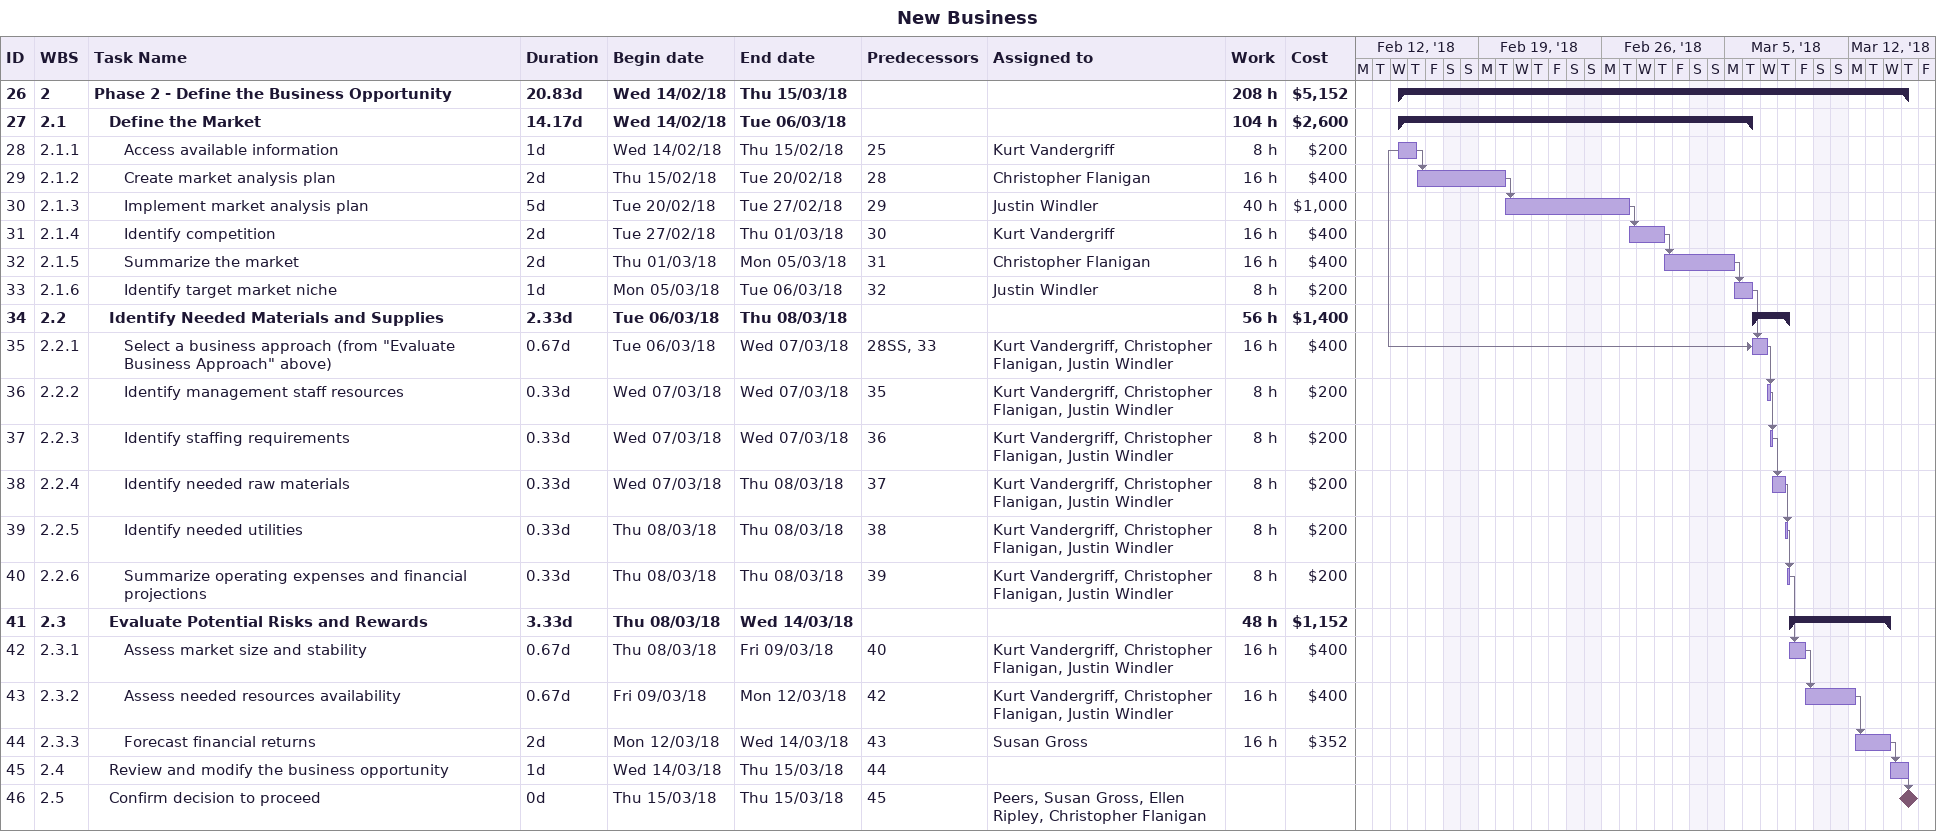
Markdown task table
New Business

| ID | WBS | Task | Duration | Start | Finish | Predecessors | Resources | Work (h) | Cost ($) |
|---|---|---|---|---|---|---|---|---|---|
| 26 | 2 | **Phase 2 - Define the Business Opportunity** | 20.83d | 2018-02-14 | 2018-03-15 |  |  | 208 | 5152 |
| 27 | 2.1 | **Define the Market** | 14.17d | 2018-02-14 | 2018-03-06 |  |  | 104 | 2600 |
| 28 | 2.1.1 | Access available information | 1d | 2018-02-14 | 2018-02-15 | 25 | Kurt Vandergriff | 8 | 200 |
| 29 | 2.1.2 | Create market analysis plan | 2d | 2018-02-15 | 2018-02-20 | 28 | Christopher Flanigan | 16 | 400 |
| 30 | 2.1.3 | Implement market analysis plan | 5d | 2018-02-20 | 2018-02-27 | 29 | Justin Windler | 40 | 1000 |
| 31 | 2.1.4 | Identify competition | 2d | 2018-02-27 | 2018-03-01 | 30 | Kurt Vandergriff | 16 | 400 |
| 32 | 2.1.5 | Summarize the market | 2d | 2018-03-01 | 2018-03-05 | 31 | Christopher Flanigan | 16 | 400 |
| 33 | 2.1.6 | Identify target market niche | 1d | 2018-03-05 | 2018-03-06 | 32 | Justin Windler | 8 | 200 |
| 34 | 2.2 | **Identify Needed Materials and Supplies** | 2.33d | 2018-03-06 | 2018-03-08 |  |  | 56 | 1400 |
| 35 | 2.2.1 | Select a business approach (from "Evaluate Business Approach" above) | 0.67d | 2018-03-06 | 2018-03-07 | 28SS, 33 | Kurt Vandergriff, Christopher Flanigan, Justin Windler | 16 | 400 |
| 36 | 2.2.2 | Identify management staff resources | 0.33d | 2018-03-07 | 2018-03-07 | 35 | Kurt Vandergriff, Christopher Flanigan, Justin Windler | 8 | 200 |
| 37 | 2.2.3 | Identify staffing requirements | 0.33d | 2018-03-07 | 2018-03-07 | 36 | Kurt Vandergriff, Christopher Flanigan, Justin Windler | 8 | 200 |
| 38 | 2.2.4 | Identify needed raw materials | 0.33d | 2018-03-07 | 2018-03-08 | 37 | Kurt Vandergriff, Christopher Flanigan, Justin Windler | 8 | 200 |
| 39 | 2.2.5 | Identify needed utilities | 0.33d | 2018-03-08 | 2018-03-08 | 38 | Kurt Vandergriff, Christopher Flanigan, Justin Windler | 8 | 200 |
| 40 | 2.2.6 | Summarize operating expenses and financial projections | 0.33d | 2018-03-08 | 2018-03-08 | 39 | Kurt Vandergriff, Christopher Flanigan, Justin Windler | 8 | 200 |
| 41 | 2.3 | **Evaluate Potential Risks and Rewards** | 3.33d | 2018-03-08 | 2018-03-14 |  |  | 48 | 1152 |
| 42 | 2.3.1 | Assess market size and stability | 0.67d | 2018-03-08 | 2018-03-09 | 40 | Kurt Vandergriff, Christopher Flanigan, Justin Windler | 16 | 400 |
| 43 | 2.3.2 | Assess needed resources availability | 0.67d | 2018-03-09 | 2018-03-12 | 42 | Kurt Vandergriff, Christopher Flanigan, Justin Windler | 16 | 400 |
| 44 | 2.3.3 | Forecast financial returns | 2d | 2018-03-12 | 2018-03-14 | 43 | Susan Gross | 16 | 352 |
| 45 | 2.4 | Review and modify the business opportunity | 1d | 2018-03-14 | 2018-03-15 | 44 |  |  |  |
| 46 | 2.5 | Confirm decision to proceed | 0d | 2018-03-15 | 2018-03-15 | 45 | Peers, Susan Gross, Ellen Ripley, Christopher Flanigan |  |  |
